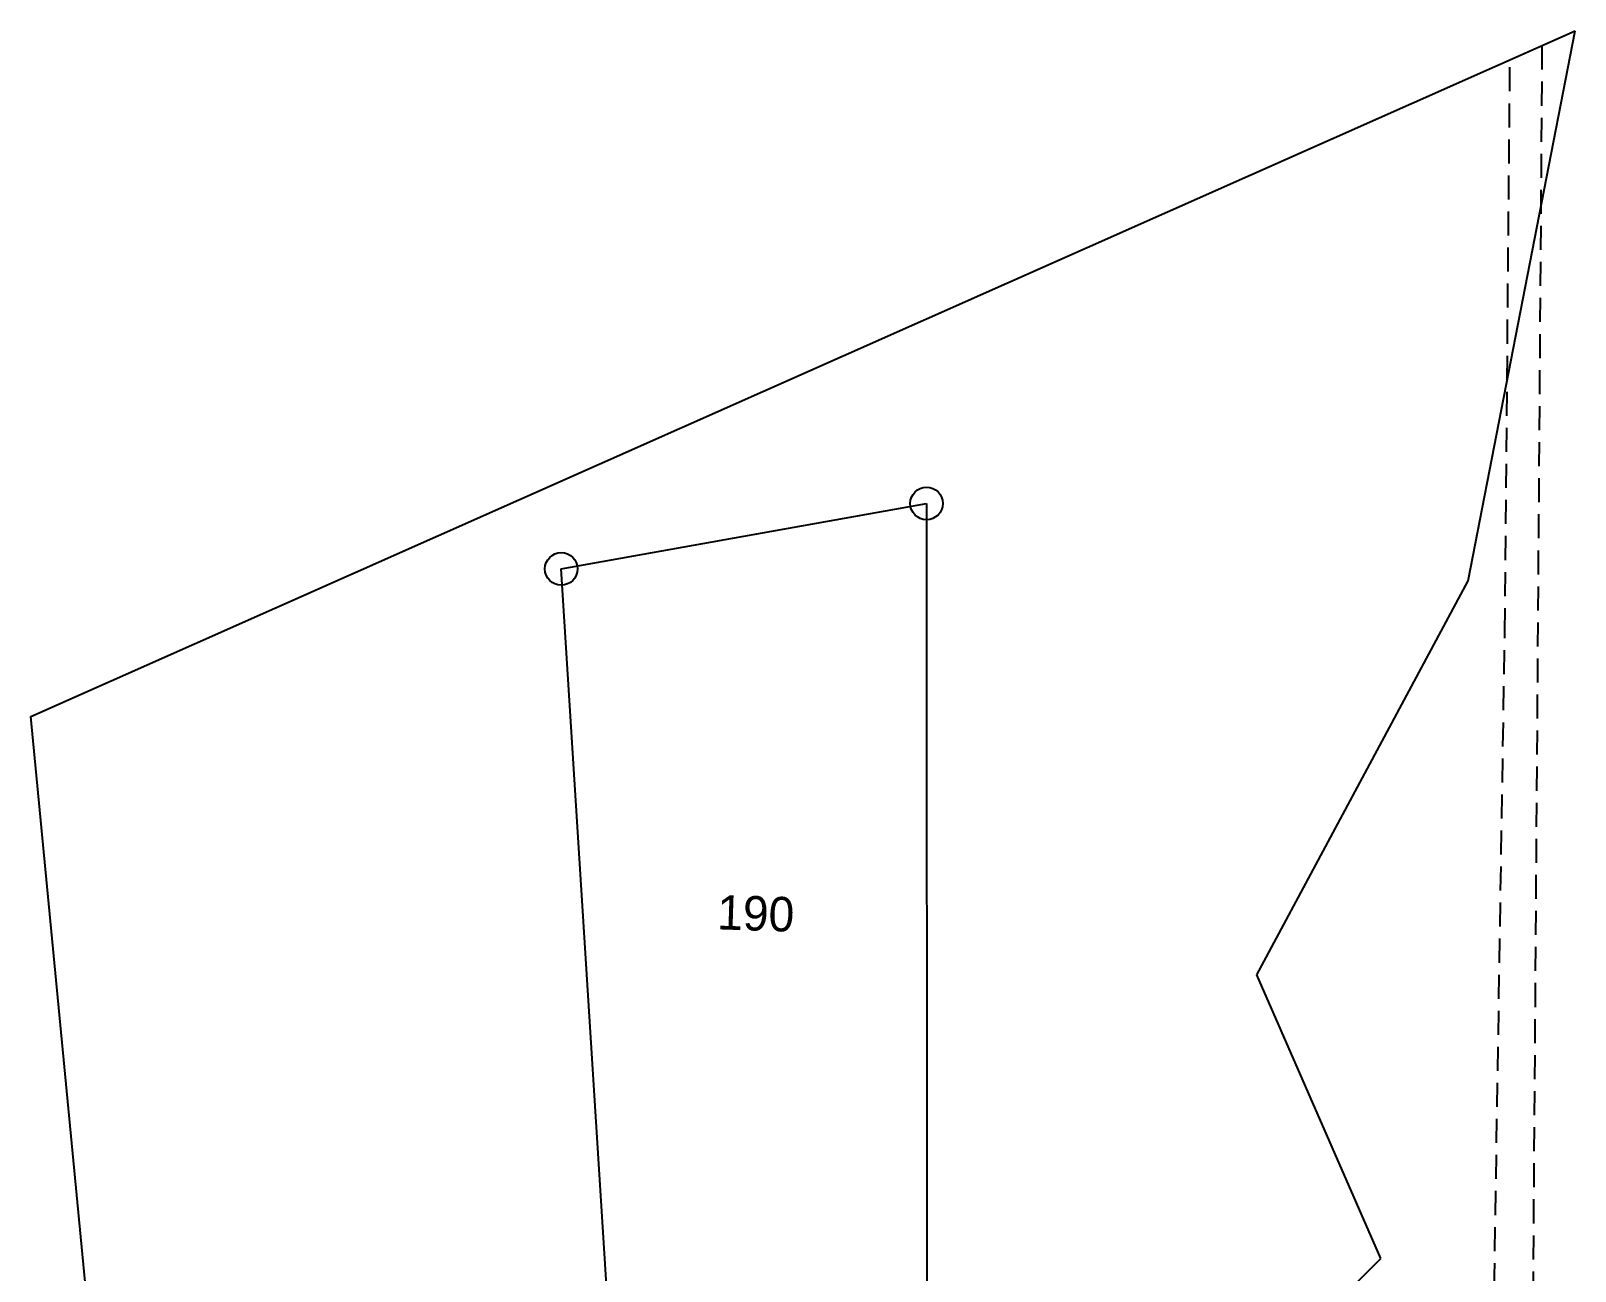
# Model space of a CAD drawing. Header units: metres. Extents: x 279543 to 281633, y 2052141 to 2055998.
# Drawn here: x 280031.7 to 280352.8, y 2055739.8 to 2055997.8 of the extents above; entities that cross this region are included whole.
import ezdxf
from ezdxf.enums import TextEntityAlignment as Align

# ---------------------------------------------------------------- set-up
doc = ezdxf.new("R2010")
doc.units = ezdxf.units.M
doc.linetypes.add('DASHED', pattern=[0.75, 0.5, -0.25])
for name, color, linetype in [('LINE_CARTTRACK', 2, 'DASHED'), ('OFF', 1, 'Continuous'), ('POLY_PARCEL', 6, 'Continuous'), ('POLY_WATER', 4, 'Continuous'), ('TEXT_PARCEL', 7, 'Continuous')]:
    doc.layers.add(name, color=color, linetype=linetype)
doc.styles.add('TEXT_MAP', font='')
doc.styles.get('TEXT_MAP').set_extended_font_data('Kruti Dev 050')

# ---------------------------------------------------------------- blocks, each defined once
blk = doc.blocks.new('GHNN')
for centre in [(280217.93, 2055899.46), (280141.96, 2055885.85)]:
    blk.add_circle(centre, 3.39)
at = {"layer": 'LINE_CARTTRACK', "ltscale": 10}
for p, q in [((280345.93, 2055994.71), (280343.98, 2055725.97)), ((280338.19, 2055872.7), (280339.29, 2055991.76)), ((280335.77, 2055721.45), (280338.19, 2055872.7))]:
    blk.add_line(p, q, dxfattribs=at)
at = {"layer": 'OFF'}
for p, q in [((280330.6, 2055883.36), (280352.82, 2055997.77)), ((280286.63, 2055801.41), (280330.6, 2055883.36)), ((280312.38, 2055742.38), (280286.63, 2055801.41)), ((280242.79, 2055673.23), (280312.38, 2055742.38))]:
    blk.add_line(p, q, dxfattribs=at)
at = {"layer": 'POLY_PARCEL'}
for p, q in [((280141.96, 2055885.85), (280217.93, 2055899.46)), ((280217.93, 2055899.46), (280218.01, 2055723.7)), ((280152.4, 2055720.45), (280141.96, 2055885.85))]:
    blk.add_line(p, q, dxfattribs=at)
at = {"layer": 'POLY_WATER'}
for p, q in [((280031.65, 2055855.12), (280352.82, 2055997.77)), ((280046.14, 2055704.32), (280031.65, 2055855.12))]:
    blk.add_line(p, q, dxfattribs=at)
at = {"layer": 'TEXT_PARCEL', "style": 'TEXT_MAP'}
blk.add_text('190', height=7.174, rotation=358.1721, dxfattribs=at).set_placement((280182.31, 2055810.62), align=Align.CENTER)

msp = doc.modelspace()

# ---------------------------------------------------------------- block references
msp.add_blockref('GHNN', (0, 0))

doc.saveas('drawing.dxf')
